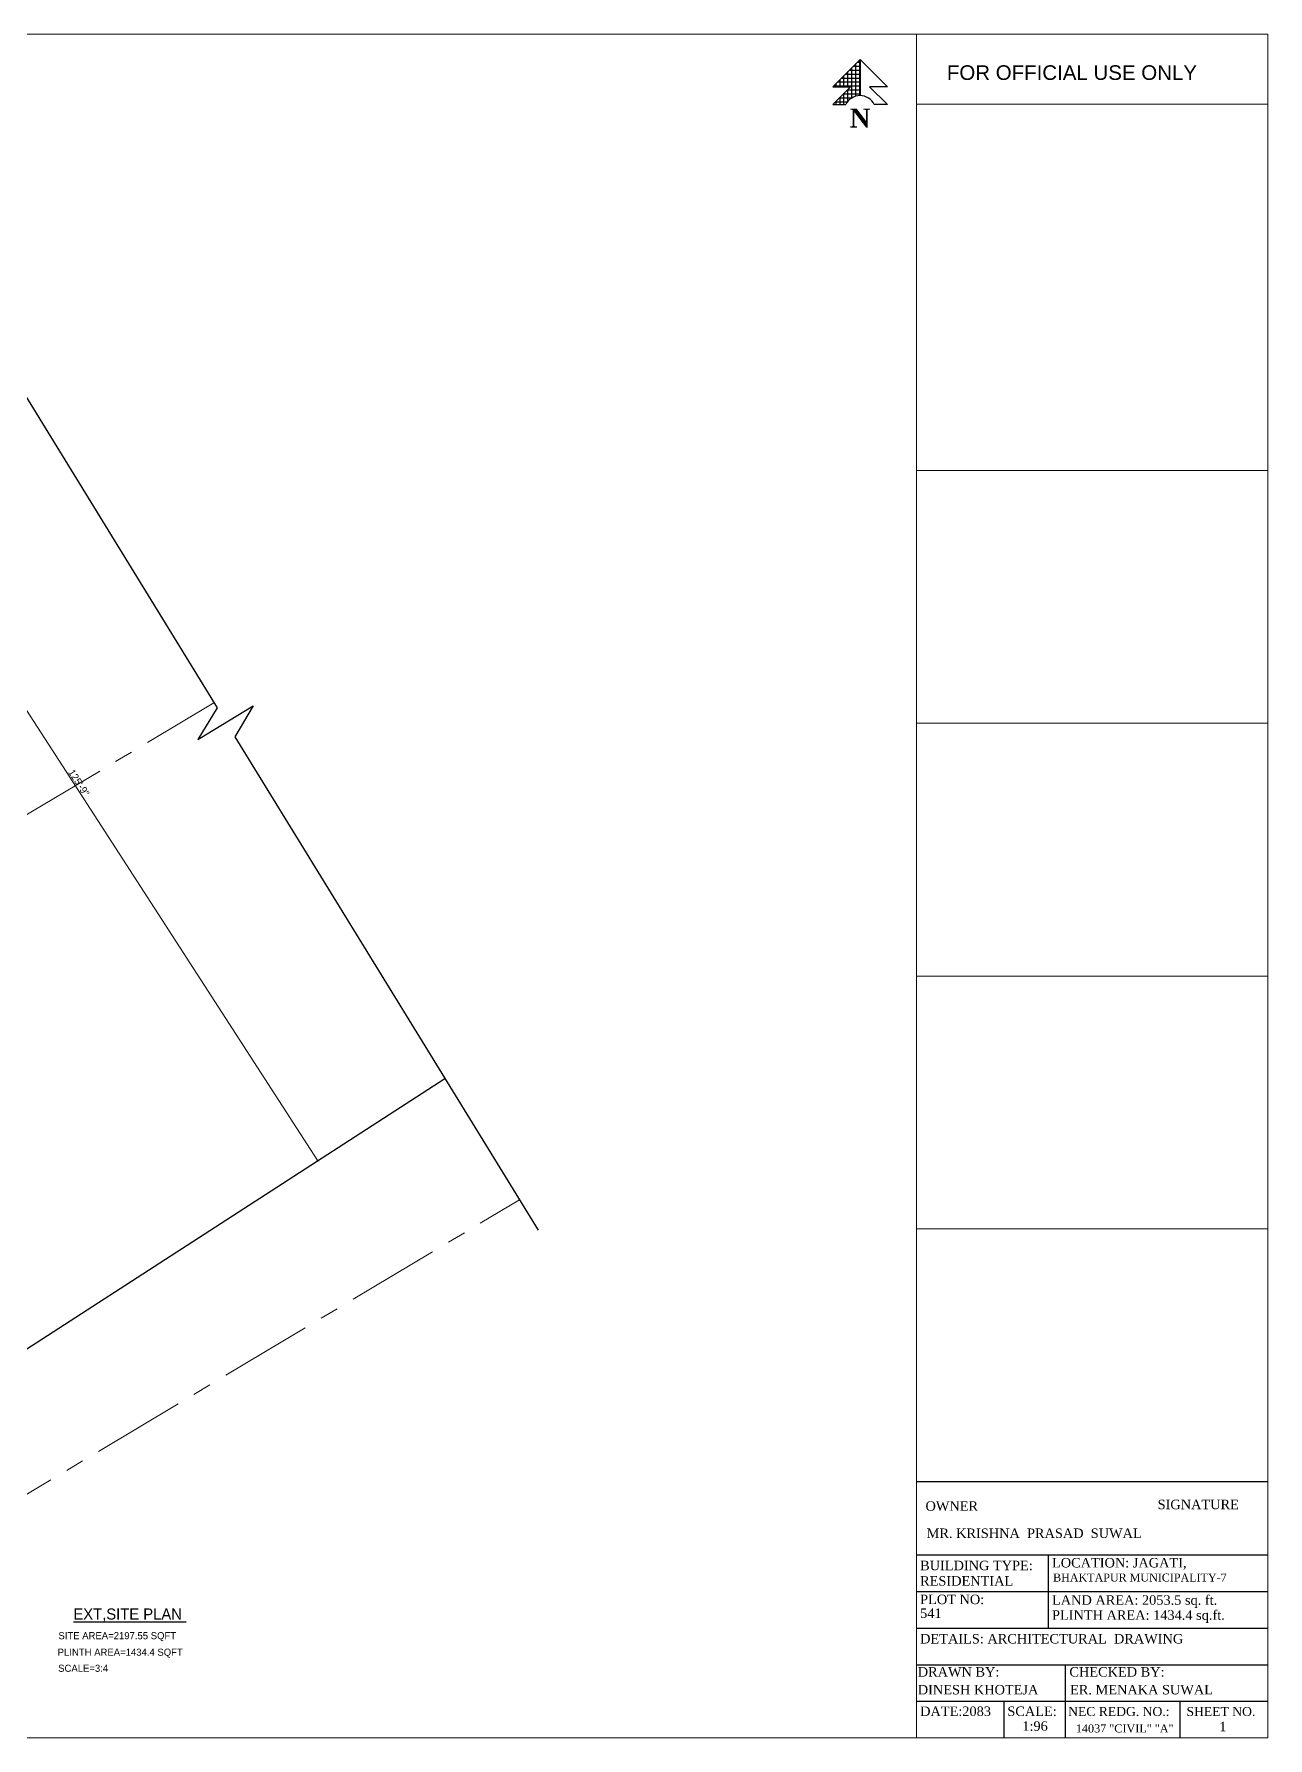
# Model space of a CAD drawing. Header units: inches. Extents: x 118399 to 125163, y -32081 to -26901.
# Drawn here: x 119923 to 121484, y -32081 to -29926 of the extents above; entities that cross this region are included whole.
import ezdxf

# ---------------------------------------------------------------- set-up
doc = ezdxf.new("R2010")
doc.units = ezdxf.units.IN
doc.header["$LTSCALE"] = 5
doc.header["$MEASUREMENT"] = 0
doc.linetypes.add('CENTER', pattern=[2, 1.25, -0.25, 0.25, -0.25])
for name, color, linetype, lineweight in [('1', 7, 'Continuous', 25), ('A-WALL', 7, 'Continuous', 9), ('ele1', 21, 'Continuous', 20)]:
    doc.layers.add(name, color=color, linetype=linetype, lineweight=lineweight)
for name, color, linetype in [('DIM', 5, 'Continuous'), ('TEXT', 6, 'Continuous'), ('WALL', 7, 'Continuous')]:
    doc.layers.add(name, color=color, linetype=linetype)
doc.styles.add('ordinary', font='times.ttf')
doc.styles.get("Standard").update_dxf_attribs({"font": 'arial.ttf'})
doc.styles.add('tt', font='stylu.ttf', dxfattribs={"height": 8})
doc.dimstyles.new('Copy(2) of STANDARD', dxfattribs={"dimtxt": 2, "dimasz": 4, "dimexe": 0, "dimexo": 0, "dimgap": 2, "dimtad": 1, "dimdec": 0, "dimzin": 0, "dimdsep": 46, "dimlunit": 3, "dimtxsty": 'tt', "dimblk": 'ARCHTICK', "dimcen": 0.0505, "dimse1": 1, "dimse2": 1, "dimclrd": 5, "dimclre": 5, "dimclrt": 7, "dimadec": 1, "dimazin": 0, "dimtm": 1e-09, "dimtfac": 1, "dimtdec": 0, "dimtofl": 0, "dimtmove": 1, "dimatfit": 3, "dimfxl": 1, "dimtolj": 2, "dimtzin": 0, "dimlwd": 13, "dimarcsym": 0})

# ---------------------------------------------------------------- blocks, each defined once
blk = doc.blocks.new('SDEGH')
at = {"layer": 'TEXT'}
h = blk.add_hatch(dxfattribs=at)
h.set_pattern_fill('NET', color=256, scale=40, style=0)
h.set_pattern_definition([(0, (43922.391, -13181.093), (0, 5), []), (90, (43922.391, -13181.093), (-5, 3e-16), [])])
h.paths.add_polyline_path([(52300.8, -9226.1), (52266.3, -9260.6), (52288.8, -9260.6), (52266.3, -9283.1), (52282.8, -9283.1, -0.284572), (52300.8, -9272)])
blk.add_line((52300.8, -9226.1), (52300.8, -9272), dxfattribs=at)
at = {"layer": 'WALL'}
for p, q in [((52266.3, -9260.6), (52300.8, -9226.1)), ((52335.4, -9260.6), (52300.8, -9226.1)), ((52266.3, -9260.6), (52288.8, -9260.6)), ((52266.3, -9283.1), (52288.8, -9260.6)), ((52335.4, -9260.6), (52312.9, -9260.6)), ((52335.4, -9283.1), (52312.9, -9260.6)), ((52266.3, -9283.1), (52282.8, -9283.1)), ((52335.4, -9283.1), (52318.8, -9283.1))]:
    blk.add_line(p, q, dxfattribs=at)
blk.add_arc((52300.8, -9292), 20.1, 26.4605, 153.5395, dxfattribs=at)
at = {"layer": 'Defpoints', "insert": (52287.7, -9288.2), "char_height": 24, "width": 23.16, "attachment_point": 1}
blk.add_mtext('{\\fTimes New Roman|b1|i0|c0|p18;N}', dxfattribs=at)
blk = doc.blocks.new('_ArchTick')
at = {"color": 0, "linetype": 'ByBlock', "const_width": 0.15}
blk.add_lwpolyline([(-0.5, -0.5), (0.5, 0.5)], dxfattribs=at)
blk = doc.blocks.new('*D5764')
at = {"layer": 'Defpoints', "color": 0, "ltscale": 5, "transparency": 16777216}
for p in [(119124.5, -30500.3, -58.2), (120134.1, -32189.6), (119766.4, -32415.5)]:
    blk.add_point(p, dxfattribs=at)
at = {"layer": 'DIM', "color": 5, "lineweight": 13, "ltscale": 5, "transparency": 16777216}
blk.add_line((118736.2, -30738.9), (119766.4, -32415.5), dxfattribs=at)
at = {"layer": 'DIM', "color": 5, "lineweight": 13, "ltscale": 5, "transparency": 16777216, "xscale": 4, "yscale": 4, "zscale": 4}
for p, rotation in [((118736.2, -30738.9), 121.5692533147088), ((119766.4, -32415.5), 301.5692533147088)]:
    blk.add_blockref('_ArchTick', p, dxfattribs=dict(at, rotation=rotation))
at = {"layer": 'DIM', "color": 7, "ltscale": 5, "transparency": 16777216, "insert": (119258.4, -31572.8), "char_height": 8, "attachment_point": 5, "rotation": 301.5693, "style": 'tt'}
blk.add_mtext("\\A2;{\\H1.5x;164'}", dxfattribs=at)
blk = doc.blocks.new('*D5766')
at = {"layer": 'Defpoints', "color": 0, "ltscale": 5, "transparency": 16777216}
for p in [(119545.1, -30517.2, -52.5), (120364.6, -31783.8, 1.5), (120384.3, -31771.1)]:
    blk.add_point(p, dxfattribs=at)
at = {"layer": 'DIM', "color": 5, "lineweight": 13, "ltscale": 5, "transparency": 16777216}
blk.add_line((119564.8, -30504.5), (120384.3, -31771.1), dxfattribs=at)
at = {"layer": 'DIM', "color": 5, "lineweight": 13, "ltscale": 5, "transparency": 16777216, "xscale": 4, "yscale": 4, "zscale": 4}
for p, rotation in [((119564.8, -30504.5), 122.9023915618608), ((120384.3, -31771.1), 302.9023915618608)]:
    blk.add_blockref('_ArchTick', p, dxfattribs=dict(at, rotation=rotation))
at = {"layer": 'DIM', "color": 7, "ltscale": 5, "transparency": 16777216, "insert": (119981.4, -31133.3), "char_height": 8, "attachment_point": 5, "rotation": 302.9024, "style": 'tt'}
blk.add_mtext('\\A2;{\\H1.5x;125\'-9"}', dxfattribs=at)
blk = doc.blocks.new('SPLN')
at = {"layer": 'A-WALL', "color": 3, "linetype": 'CENTER', "ltscale": 25}
for p, q in [((119024, -31706.6, 1), (120209.2, -30998.4, 1)), ((119585.4, -32517.5, 59.1), (120724.4, -31836.8, 59.1))]:
    blk.add_line(p, q, dxfattribs=at)
at = {"layer": 'WALL', "ltscale": 5}
blk.add_line((120598.8, -31632.4, 60.6), (119585.6, -32287.9, 60.6), dxfattribs=at)
blk.add_lwpolyline([(119662.6, -30108.8), (120214.4, -31006.8), (120182.2, -31060.6), (120275.4, -31003.6), (120244.7, -31056.1), (120755.8, -31887.9)], dxfattribs=at)
at = {"layer": 'DIM', "color": 3, "ltscale": 5}
dim = blk.add_linear_dim(base=(119766.4, -32415.5, 59.1), p1=(119124.5, -30500.3, 1), p2=(120134.1, -32189.6, 59.1), angle=121.5693, text='{\\H1.5x;<>}', dimstyle='Copy(2) of STANDARD', override={"dimtxt": 9}, dxfattribs=at)
dim.commit()
dim.dimension.update_dxf_attribs({"geometry": '*D5764', "text_midpoint": (119258.4, -31572.8, 59.1)})
dim = blk.add_aligned_dim(p1=(119545.1, -30517.2, 6.6), p2=(120364.6, -31783.8, 60.6), distance=23.4, text='{\\H1.5x;<>}', dimstyle='Copy(2) of STANDARD', override={"dimtxt": 9}, dxfattribs=at)
dim.commit()
dim.dimension.update_dxf_attribs({"geometry": '*D5766', "text_midpoint": (119981.4, -31133.3, 59.1)})

msp = doc.modelspace()

# ---------------------------------------------------------------- linework, layer by layer
at = {"layer": '1'}
for p, q in [((121038.9, -31756.6, 1), (121483.6, -31756.6, 1)), ((121038.9, -31849.3, 1), (121483.6, -31849.3, 1)), ((121205.8, -31849.3, 1), (121205.8, -31941.9, 1)), ((121038.9, -31895.6, 1), (121483.6, -31895.6, 1)), ((121038.9, -31941.9, 1), (121483.6, -31941.9, 1)), ((121038.9, -31988.2, 1), (121483.6, -31988.2, 1)), ((121227, -31988.2, 1), (121227, -32080.8, 1)), ((121038.9, -32034.5, 1), (121483.6, -32034.5, 1)), ((121150.1, -32080.8, 1), (121150.1, -32034.5, 1)), ((121372.4, -32080.8, 1), (121372.4, -32034.5, 1))]:
    msp.add_line(p, q, dxfattribs=at)
at = {"layer": 'ele1'}
for p, q in [((121038.9, -32080.8, 1), (121038.9, -29925.5, 1)), ((121483.6, -30014.1, 1), (121038.9, -30014.1, 1)), ((121483.6, -30477.6, 1), (121038.9, -30477.6, 1)), ((121483.6, -30797.3, 1), (121038.9, -30797.3, 1)), ((121483.6, -31117.1, 1), (121038.9, -31117.1, 1)), ((121483.6, -31436.9, 1), (121038.9, -31436.9, 1))]:
    msp.add_line(p, q, dxfattribs=at)
at = {"layer": 'ele1', "elevation": 1}
msp.add_lwpolyline([(118398.6, -29925.5), (121483.6, -29925.5), (121483.6, -32080.8), (118398.6, -32080.8)], close=True, dxfattribs=at)
msp.add_lwpolyline([(118398.6, -29925.5), (121483.6, -29925.5), (121483.6, -32080.8), (118398.6, -32080.8)], close=True, dxfattribs=at)

# ---------------------------------------------------------------- block references
at = {"layer": 'A-WALL', "xscale": 0.75, "yscale": 0.75, "zscale": 0.75}
msp.add_blockref('SPLN', (29993.6, -7522.6, 14.8), dxfattribs=at)
at = {"layer": 'WALL'}
msp.add_blockref('SDEGH', (68666.9, -20731.5, 1), dxfattribs=at)

# ---------------------------------------------------------------- texts
at = {"layer": '1', "style": 'ordinary'}
for s, height, p in [('OWNER', 12, (121050.5, -31793.5, 1)), ('SIGNATURE', 12, (121344.1, -31791.5, 1)), ('MR. KRISHNA  PRASAD  SUWAL', 12, (121052, -31827.9, 1)), ('LOCATION: JAGATI,', 12, (121210.5, -31865.2, 1)), ('BUILDING TYPE:  ', 12, (121043.7, -31868.7, 1)), ('RESIDENTIAL', 12, (121043.7, -31888.2, 1)), ('BHAKTAPUR MUNICIPALITY-7', 10.08, (121211.9, -31883, 1)), ('PLOT NO: ', 12, (121043.7, -31911.6, 1)), ('541', 12, (121043.7, -31929.1, 1)), ('LAND AREA: 2053.5 sq. ft. ', 12, (121210.5, -31912.4, 1)), ('PLINTH AREA: 1434.4 sq.ft.', 12, (121210.5, -31931.4, 1)), ('DETAILS: ARCHITECTURAL  DRAWING ', 12, (121043.7, -31961.4, 1)), ('DRAWN BY:', 12, (121040.7, -32003.3, 1)), ('CHECKED BY: ', 12, (121232.5, -32003.3, 1)), ('DINESH KHOTEJA', 12, (121040.7, -32025.8, 1)), (' ER. MENAKA SUWAL', 12, (121228.8, -32025.8, 1)), ('DATE:2083', 12, (121043.7, -32053.1, 1)), ('SCALE:', 12, (121154, -32053.1, 1)), ('NEC REDG. NO.:', 11.4, (121230.9, -32053.1, 1)), ('SHEET NO.', 11.4, (121380.6, -32053.1, 1)), ('14037 "CIVIL" "A"', 10.2, (121240.6, -32073.9, 1)), ('1', 12, (121422.1, -32072.4, 1))]:
    msp.add_text(s, height=height, dxfattribs=at).set_placement(p)
msp.add_attdef('1:96', (121172.9, -32071.8, 1), 'SCALE', height=12, dxfattribs=at)
at = {"layer": 'Defpoints'}
msp.add_text('FOR OFFICIAL USE ONLY', height=18.527, dxfattribs=at).set_placement((121077.5, -29983.5, 1))
at = {"layer": 'TEXT', "linetype": 'ByBlock', "style": 'tt'}
msp.add_text('%%UEXT,SITE PLAN ', height=14, dxfattribs=at).set_placement((119972.7, -31931.1))
at = {"layer": 'TEXT', "lineweight": 70, "style": 'tt'}
for s, p in [('SITE AREA=2197.55 SQFT', (119953.8, -31956)), ('PLINTH AREA=1434.4 SQFT', (119952.9, -31976.9)), ('SCALE=3:4', (119953.5, -31997.2))]:
    msp.add_text(s, height=9, dxfattribs=at).set_placement(p)

doc.saveas('drawing.dxf')
